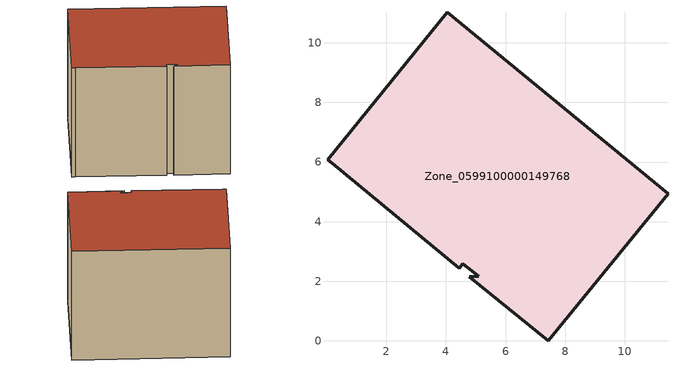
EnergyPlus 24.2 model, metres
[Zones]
Zone_0599100000149768
 floor ground (C_G): 11.45,4.94 7.43,0 4.78,2.16 5.11,2.17 4.56,2.59 4.44,2.44 0.18,5.96 0.03,6.08 4.05,11.03 z0
 wall outside (C_F): 4.44,2.44 4.56,2.59 5.11,2.17 4.78,2.16 7.43,0 11.45,4.94 4.05,11.03 0.03,6.08 0.18,5.96 4.44,2.44 z0:7.94
 roof outside (C_R): 7.43,0 11.45,4.94 4.05,11.03 0.03,6.08 0.18,5.96 4.44,2.44 4.56,2.59 5.11,2.17 4.78,2.16 z7.94
[BUILDING]
Pand.0599100000149768: North Axis=0; Terrain=City; Loads Convergence Tolerance Value=0.04; Temperature Convergence Tolerance Value=0.4; Solar Distribution=FullExterior; Maximum Number of Warmup Days=25; Minimum Number of Warmup Days=1
[Site:Location]
Rotterdam.The.Hague.AP_ZH_NLD Design_Conditions: Latitude=51.96; Longitude=4.45; Time Zone=1; Elevation=-4.5
[SITE:GROUNDTEMPERATURE:BUILDINGSURFACE]
18, 18, 18, 18, 18, 18, 18, 18, 18, 18, 18, 18
[MATERIAL] Thermal Absorptance=0.9; Solar Absorptance=0.7; Visible Absorptance=0.7
Name | Roughness | Thickness | Conductivity | Density | Specific Heat
G.TC.1946-1964 | MediumSmooth | 0.15 | 1 | 540 | 1210
F.TC.1946-1964 | Rough | 0.3 | 0.857143 | 1920 | 840
R.TC.1946-1964 | MediumRough | 0.2 | 0.235294 | 1500 | 1000
[CONSTRUCTION]
C_G: G.TC.1946-1964
C_F: F.TC.1946-1964
C_R: R.TC.1946-1964
[ZONE]
Zone_0599100000149768: Type=1; Multiplier=1; Ceiling Height=Autocalculate; Volume=Autocalculate; Floor Area=autocalculate; Part of Total Floor Area=Yes
[ZONEINFILTRATION:DESIGNFLOWRATE]
Infil_Zone_0599100000149768: Zone or ZoneList or Space or SpaceList=Zone_0599100000149768; Schedule=AlwaysOn; Design Flow Rate Calculation Method=Flow/Area; Flow Rate per Floor Area=0.003; Constant Term Coefficient=1; Temperature Term Coefficient=0; Velocity Term Coefficient=0; Velocity Squared Term Coefficient=0
[HVACTEMPLATE:ZONE:IDEALLOADSAIRSYSTEM]
Zone_0599100000149768: Maximum Heating Supply Air Temperature=50; Minimum Cooling Supply Air Temperature=13; Maximum Heating Supply Air Humidity Ratio=0.0156; Minimum Cooling Supply Air Humidity Ratio=0.0077; Heating Limit=NoLimit; Cooling Limit=NoLimit; Dehumidification Control Type=ConstantSensibleHeatRatio; Cooling Sensible Heat Ratio=0.7; Dehumidification Setpoint=60; Humidification Control Type=None; Humidification Setpoint=30; Outdoor Air Method=None; Outdoor Air Flow Rate per Person=0.00944; Outdoor Air Flow Rate per Zone Floor Area=0; Outdoor Air Flow Rate per Zone=0; Demand Controlled Ventilation Type=None; Outdoor Air Economizer Type=NoEconomizer; Heat Recovery Type=None; Sensible Heat Recovery Effectiveness=0.7; Latent Heat Recovery Effectiveness=0.65
[ZONECONTROL:THERMOSTAT]
ThermostatControl_Zone_0599100000149768: Zone or ZoneList=Zone_0599100000149768; Control Type Schedule=DualSetpointControlType; Control 1=Thermostat_Zone_0599100000149768; Temperature Difference Between Cutout And Setpoint=0
[THERMOSTATSETPOINT:DUALSETPOINT]
Thermostat_Zone_0599100000149768: Heating Setpoint Temperature Schedule=HeatingSetpoint_Zone_0599100000149768; Cooling Setpoint Temperature Schedule=CoolingSetpoint_Zone_0599100000149768
[SCHEDULE:COMPACT]
HeatingSetpoint_Zone_0599100000149768: Through: 12/31, For: AllDays, Until: 24:00, 21
CoolingSetpoint_Zone_0599100000149768: Through: 12/31, For: AllDays, Until: 24:00, 24
DualSetpointControlType: Through: 12/31, For: AllDays, Until: 24:00, 4
AlwaysOn: Through: 12/31, For: AllDays, Until: 24:00, 1
